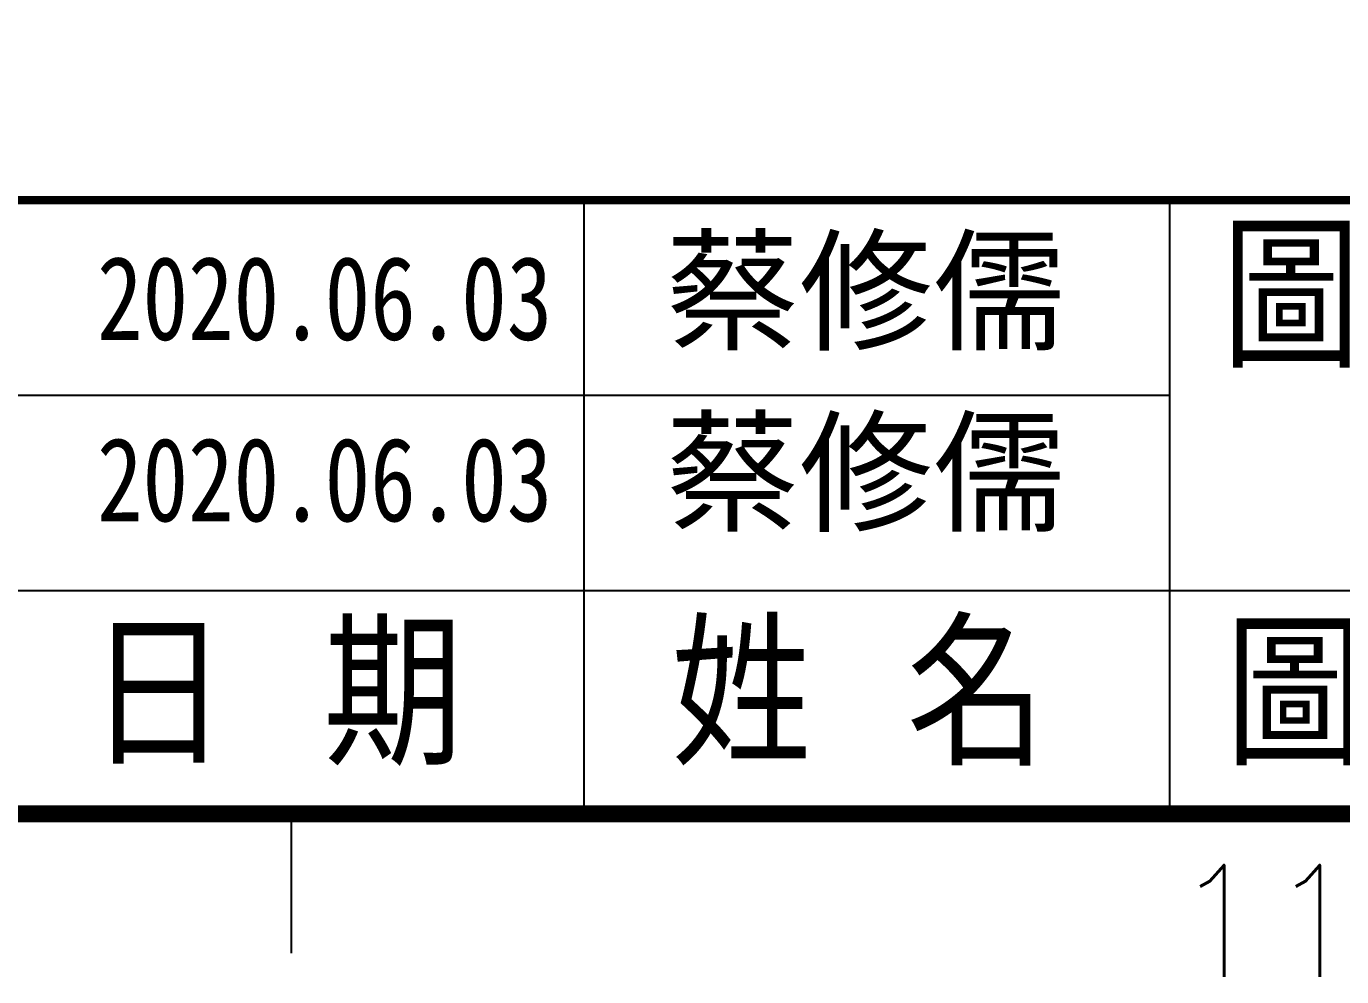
# Model space of a CAD drawing. Extents: x 0 to 210250, y -124674 to 148500.
# Drawn here: x 172751 to 184544, y 2290 to 10807 of the extents above; entities that cross this region are included whole.
import ezdxf
from ezdxf.enums import TextEntityAlignment as Align

# ---------------------------------------------------------------- set-up
doc = ezdxf.new("R2010")
doc.units = 0
doc.header["$LTSCALE"] = 400
doc.layers.get('0').update_dxf_attribs({"linetype": 'CONTINUOUS'})
doc.layers.add('DIM', color=2, linetype='CONTINUOUS')
doc.layers.add('NOTE', color=6, linetype='CONTINUOUS')
doc.styles.add('CHINESET', font='romans.shx', dxfattribs={"bigfont": 'chineset.shx'})
doc.styles.add('KAIU', font='kaiu.ttf')
doc.styles.add('ROMANS', font='romans.shx', dxfattribs={"width": 0.8})

# ---------------------------------------------------------------- blocks, each defined once
blk = doc.blocks.new('ASRSa1')
for p, q in [((711, 37), (711, 15)), ((732, 37), (732, 15)), ((610, 30), (732, 30)), ((610, 23), (826, 23)), ((700.5, 15), (700.5, 10))]:
    blk.add_line(p, q)
at = {"const_width": 0.6}
blk.add_lwpolyline([(25, 15), (826, 15), (826, 579), (25, 579)], close=True, dxfattribs=at)
blk.add_lwpolyline([(365, 15, 0.3, 0.3, 0), (365, 37, 0.3, 0.3, 0), (826, 37, 0, 0, 0)], format="xyseb")
at = {"style": 'CHINESET'}
for s, p in [('圖名', (733.861, 30.984)), ('日 期', (693.229, 16.733)), ('姓 名', (714.142, 16.733)), ('圖號', (734, 16.733))]:
    blk.add_text(s, height=5, dxfattribs=at).set_placement(p)
at = {"style": 'ROMANS'}
blk.add_text('11', height=4, dxfattribs=at).set_placement((735.5, 13.162), align=Align.TOP_CENTER)
blk = doc.blocks.new('ASRS')
at = {"layer": 'NOTE', "style": 'KAIU'}
for tag, p, height in [('繪圖者', (-112.051, 16.986), 3.5), ('圖名上', (-77.826, 16.541), 4), ('說明', (-444.316, 14.751), 4), ('設計者', (-112.051, 10.486), 3.5), ('圖名下', (-77.826, 9.784), 4), ('版序', (-444.316, 3.74), 4), ('圖號', (-77.826, 2.276), 4)]:
    blk.add_attdef(tag, p, '', height=height, dxfattribs=at)
at = {"layer": 'NOTE', "style": 'KAIU', "width": 0.8}
for p in [(-124.297, 16.986), (-124.297, 10.486)]:
    blk.add_attdef('XXXX.XX.XX.', text='', height=3, dxfattribs=at).set_placement(p, align=Align.CENTER)
at = {"layer": 'NOTE', "style": 'KAIU'}
blk.add_attdef('1/XXX', text='', height=3, dxfattribs=at).set_placement((-348.449, 4.042), align=Align.CENTER)

msp = doc.modelspace()

# ---------------------------------------------------------------- block references
at = {"layer": 'DIM', "xscale": 250, "yscale": 250, "zscale": 250}
msp.add_blockref('ASRSa1', (0, 0), dxfattribs=at)
at = {"layer": 'DIM'}
ref = msp.add_blockref('ASRS', (206500, 3750), dxfattribs=dict(at, xscale=250, yscale=250, zscale=250))
ref.add_attrib('DRAWDATE', '2020.06.03', dxfattribs={"layer": 'NOTE', "height": 750, "style": 'KAIU', "width": 0.8}).set_placement((175425.678, 7996.586), align=Align.CENTER)
ref.add_attrib('DRAWNAME', '蔡修儒', (178487.35, 7996.586), dxfattribs={"layer": 'NOTE', "height": 875, "style": 'KAIU'})
ref.add_attrib('DESDATE', '2020.06.03', dxfattribs={"layer": 'NOTE', "height": 750, "style": 'KAIU', "width": 0.8}).set_placement((175425.678, 6371.586), align=Align.CENTER)
ref.add_attrib('DESNAME', '蔡修儒', (178487.35, 6371.586), dxfattribs={"layer": 'NOTE', "height": 875, "style": 'KAIU'})

doc.saveas('drawing.dxf')
